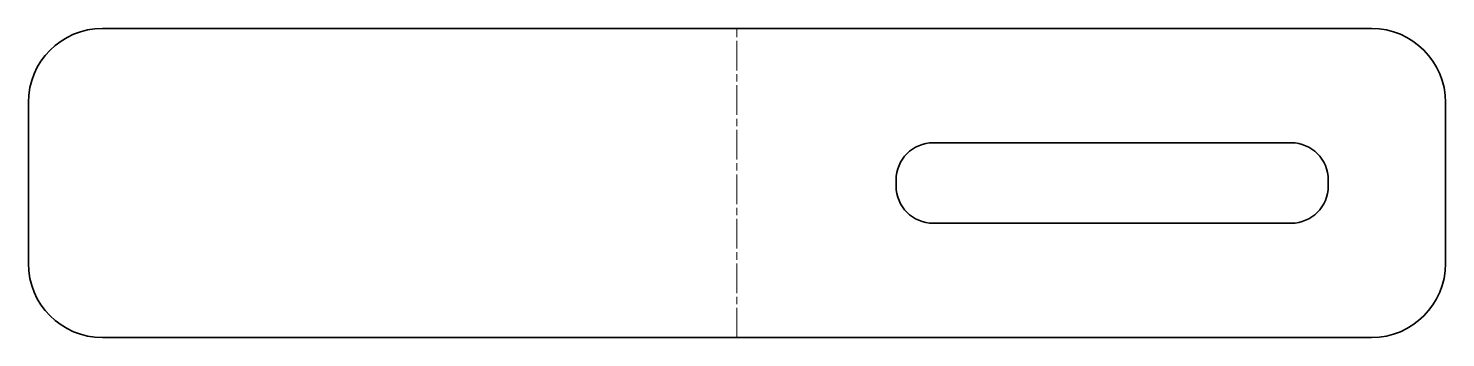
# Model space of a CAD drawing. Header units: inches. Extents: x 0 to 115, y 0 to 25.
import ezdxf

# ---------------------------------------------------------------- set-up
doc = ezdxf.new("R2010")
doc.units = ezdxf.units.IN
doc.header["$MEASUREMENT"] = 0
doc.linetypes.add('Chain', pattern=[13.68, 9.12, -1.14, 2.28, -1.14])
doc.layers.add('SIMUMAK Bend Centerline (ISO)', color=7, linetype='Chain', lineweight=9)
doc.layers.add('SIMUMAK Visible (ISO)', color=7, linetype='Continuous', lineweight=35)

# ---------------------------------------------------------------- blocks, each defined once
blk = doc.blocks.new('PTM-03-ESCSUE01_Sheet_PTM-03-ESCSUE01 (desplegada)')
at = {"layer": 'SIMUMAK Bend Centerline (ISO)', "ltscale": 0.263158}
blk.add_line((0, -12.5), (0, 12.5), dxfattribs=at)
at = {"layer": 'SIMUMAK Visible (ISO)'}
for p, q in [((-51.39, 12.5), (51.39, 12.5)), ((-57.39, -6.5), (-57.39, 6.5)), ((57.39, -6.5), (57.39, 6.5)), ((15.89, 3.25), (44.89, 3.25)), ((12.89, -0.25), (12.89, 0.25)), ((47.89, 0.25), (47.89, -0.25)), ((44.89, -3.25), (15.89, -3.25)), ((-51.39, -12.5), (51.39, -12.5))]:
    blk.add_line(p, q, dxfattribs=at)
at = {"layer": 'SIMUMAK Visible (ISO)', "extrusion": (0, 0, -1)}
for centre, start, end in [((51.39, 6.5), 0, 90), ((-51.39, 6.5), 90, 180), ((51.39, -6.5), 270, 0), ((-51.39, -6.5), 180, 270)]:
    blk.add_arc(centre, 6, start, end, dxfattribs=at)
at = {"layer": 'SIMUMAK Visible (ISO)'}
for centre, start, end in [((15.89, 0.25), 90, 180), ((44.89, 0.25), 360, 90), ((15.89, -0.25), 180, 270), ((44.89, -0.25), 270, 0)]:
    blk.add_arc(centre, 3, start, end, dxfattribs=at)

msp = doc.modelspace()

# ---------------------------------------------------------------- block references
msp.add_blockref('PTM-03-ESCSUE01_Sheet_PTM-03-ESCSUE01 (desplegada)', (57.39, 12.5))

doc.saveas('drawing.dxf')
